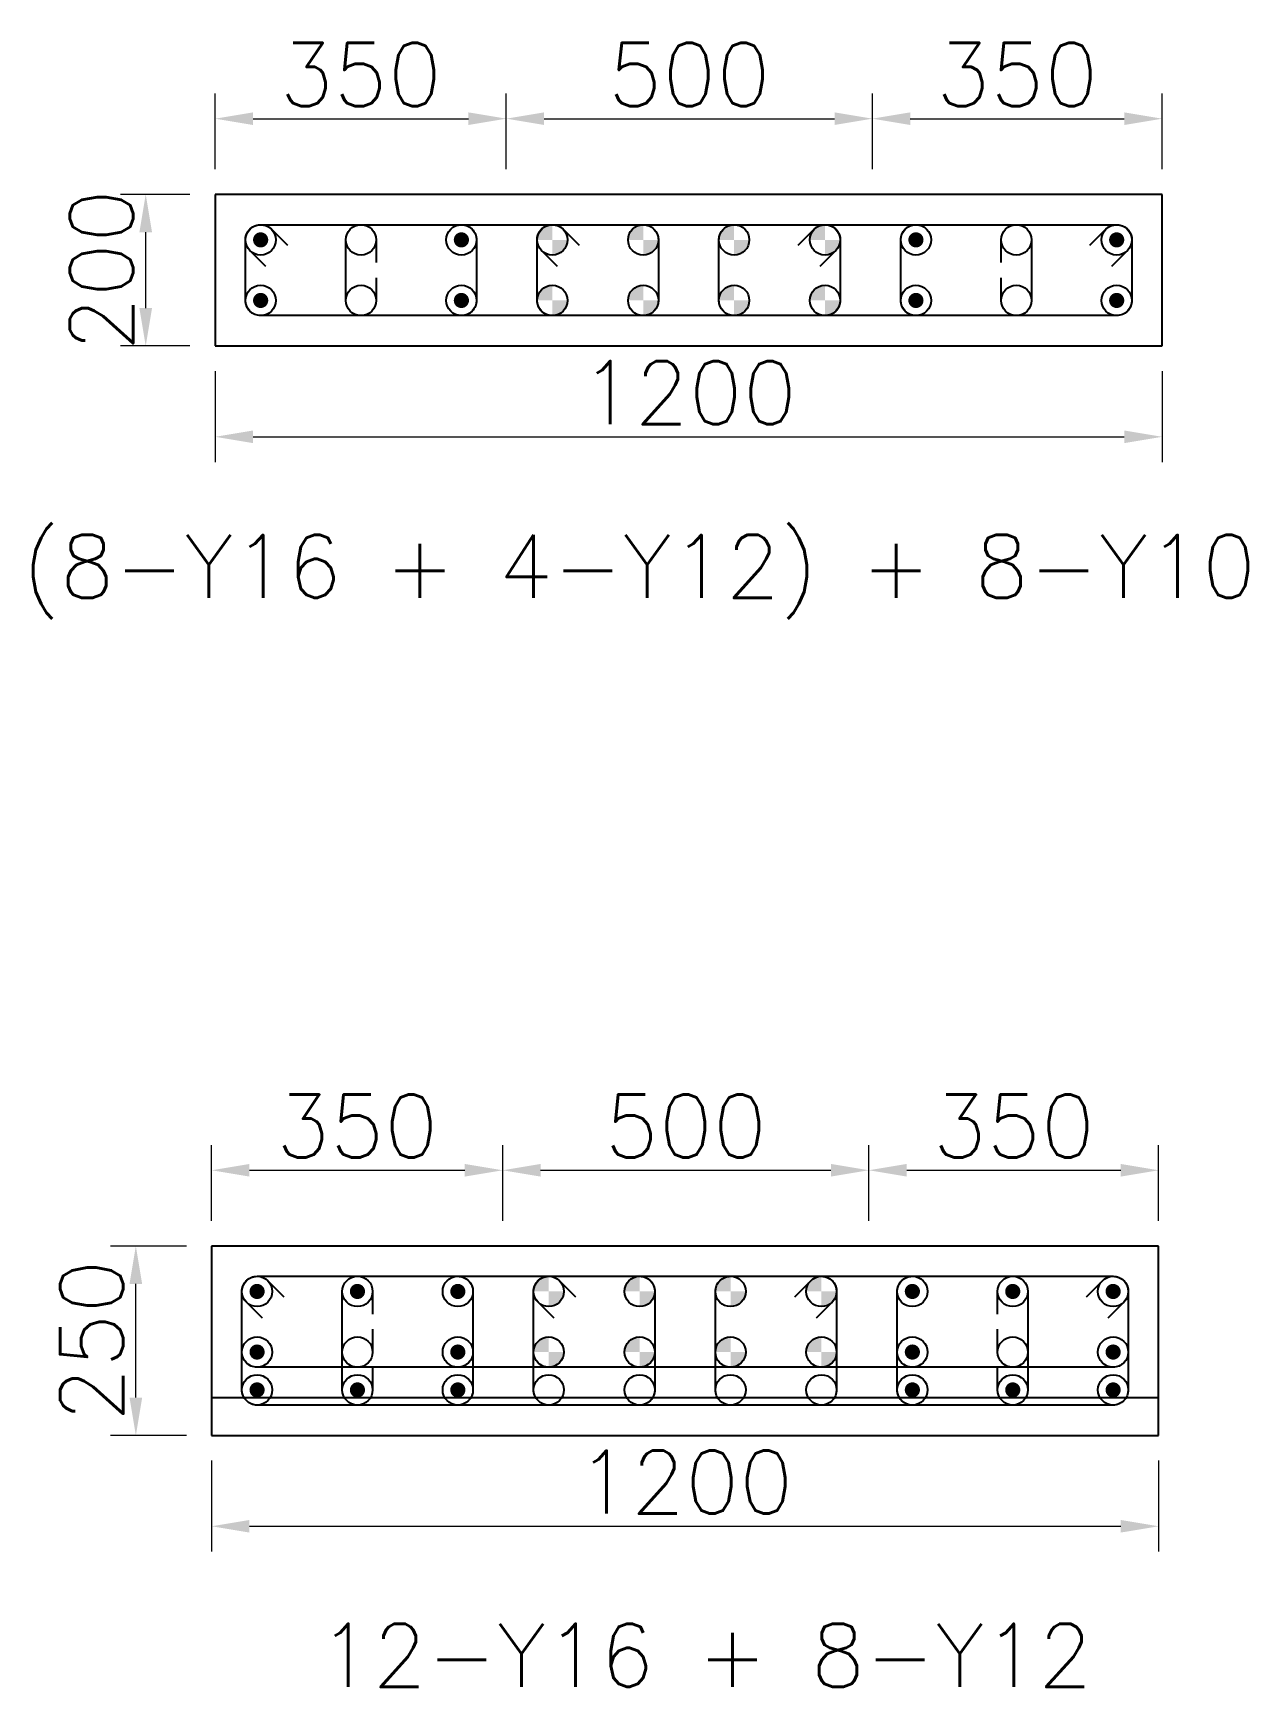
# Model space of a CAD drawing. Header units: millimetres. Extents: x -28707963 to -28231469, y 696001 to 896471.
# Drawn here: x -28259016 to -28254205, y 778488 to 785039 of the extents above; entities that cross this region are included whole.
import ezdxf
from ezdxf.enums import TextEntityAlignment as Align

# ---------------------------------------------------------------- set-up
doc = ezdxf.new("R2010")
doc.units = ezdxf.units.MM
doc.header["$MEASUREMENT"] = 0
doc.header["$PDMODE"] = 34
doc.header["$PDSIZE"] = -8
doc.layers.get('0').update_dxf_attribs({"lineweight": 5})
for name, color, linetype in [('09 COL TEXT-SCH', 2, 'Continuous'), ('14 REINF', 6, 'Continuous'), ('23 STIRRUPS', 5, 'Continuous')]:
    doc.layers.add(name, color=color, linetype=linetype)
doc.layers.add('19 COLUMN', color=1, linetype='Continuous', lineweight=25)
doc.styles.add('ROMANS', font='simplex.shx')
doc.dimstyles.new('D 50', dxfattribs={"dimscale": 100, "dimtxt": 3, "dimasz": 1.5, "dimexe": 1, "dimexo": 1, "dimgap": 0.5, "dimtad": 1, "dimdec": 0, "dimdsep": 46, "dimtxsty": 'ROMANS', "dimcen": 2.5, "dimclrd": 5, "dimclre": 5, "dimclrt": 4, "dimadec": 0, "dimazin": 0, "dimtfac": 1, "dimtdec": 0, "dimtmove": 0, "dimatfit": 3, "dimfxl": 1, "dimlwd": 0, "dimlwe": 0, "dimarcsym": 0})

# ---------------------------------------------------------------- blocks, each defined once
blk = doc.blocks.new('*D770')
at = {"color": 5, "lineweight": 0, "transparency": 16777216}
for p, q in [((-28258408.8, 780234.4), (-28258708.8, 780234.4)), ((-28258608.8, 779634.4), (-28258608.8, 780084.4)), ((-28258408.8, 779484.4), (-28258708.8, 779484.4))]:
    blk.add_line(p, q, dxfattribs=at)
at = {"color": 5, "transparency": 16777216}
for points in [[(-28258583.8, 780084.4), (-28258633.8, 780084.4), (-28258608.8, 780234.4)], [(-28258633.8, 779634.4), (-28258583.8, 779634.4), (-28258608.8, 779484.4)]]:
    blk.add_solid(points, dxfattribs=at)
at = {"layer": 'Defpoints', "color": 0, "transparency": 16777216}
for p in [(-28258608.8, 780234.4), (-28258308.8, 780234.4), (-28258308.8, 779484.4)]:
    blk.add_point(p, dxfattribs=at)
at = {"color": 4, "transparency": 16777216, "insert": (-28258783.8, 779859.4), "char_height": 250, "attachment_point": 5, "rotation": 90, "style": 'ROMANS'}
blk.add_mtext('250', dxfattribs=at)
blk = doc.blocks.new('*D771')
at = {"color": 5, "lineweight": 0, "transparency": 16777216}
for p, q in [((-28258308.8, 779384.4), (-28258308.8, 779024.4)), ((-28254558.8, 779384.4), (-28254558.8, 779024.4)), ((-28258158.8, 779124.4), (-28254708.8, 779124.4))]:
    blk.add_line(p, q, dxfattribs=at)
at = {"color": 5, "transparency": 16777216}
for points in [[(-28258158.8, 779149.4), (-28258158.8, 779099.4), (-28258308.8, 779124.4)], [(-28254708.8, 779099.4), (-28254708.8, 779149.4), (-28254558.8, 779124.4)]]:
    blk.add_solid(points, dxfattribs=at)
at = {"layer": 'Defpoints', "color": 0, "transparency": 16777216}
for p in [(-28258308.8, 779484.4), (-28254558.8, 779484.4), (-28254558.8, 779124.4)]:
    blk.add_point(p, dxfattribs=at)
at = {"color": 4, "transparency": 16777216, "insert": (-28256433.8, 779299.4), "char_height": 250, "attachment_point": 5, "style": 'ROMANS'}
blk.add_mtext('1200', dxfattribs=at)
blk = doc.blocks.new('*D772')
at = {"color": 5, "lineweight": 0, "transparency": 16777216}
for p, q in [((-28258308.8, 780334.4), (-28258308.8, 780634.4)), ((-28257156.1, 780334.4), (-28257156.1, 780634.4)), ((-28258158.8, 780534.4), (-28257306.1, 780534.4))]:
    blk.add_line(p, q, dxfattribs=at)
at = {"color": 5, "transparency": 16777216}
for points in [[(-28258158.8, 780559.4), (-28258158.8, 780509.4), (-28258308.8, 780534.4)], [(-28257306.1, 780509.4), (-28257306.1, 780559.4), (-28257156.1, 780534.4)]]:
    blk.add_solid(points, dxfattribs=at)
at = {"layer": 'Defpoints', "color": 0, "transparency": 16777216}
for p in [(-28257156.1, 780534.4), (-28258308.8, 780234.4), (-28257156.1, 780234.4)]:
    blk.add_point(p, dxfattribs=at)
at = {"color": 4, "transparency": 16777216, "insert": (-28257732.5, 780709.4), "char_height": 250, "attachment_point": 5, "style": 'ROMANS'}
blk.add_mtext('350', dxfattribs=at)
blk = doc.blocks.new('*D773')
at = {"color": 5, "lineweight": 0, "transparency": 16777216}
for p, q in [((-28257156.1, 780334.4), (-28257156.1, 780634.4)), ((-28255706.1, 780334.4), (-28255706.1, 780634.4)), ((-28257006.1, 780534.4), (-28255856.1, 780534.4))]:
    blk.add_line(p, q, dxfattribs=at)
at = {"color": 5, "transparency": 16777216}
for points in [[(-28257006.1, 780559.4), (-28257006.1, 780509.4), (-28257156.1, 780534.4)], [(-28255856.1, 780509.4), (-28255856.1, 780559.4), (-28255706.1, 780534.4)]]:
    blk.add_solid(points, dxfattribs=at)
at = {"layer": 'Defpoints', "color": 0, "transparency": 16777216}
for p in [(-28255706.1, 780534.4), (-28257156.1, 780234.4), (-28255706.1, 780234.4)]:
    blk.add_point(p, dxfattribs=at)
at = {"color": 4, "transparency": 16777216, "insert": (-28256431.1, 780709.4), "char_height": 250, "attachment_point": 5, "style": 'ROMANS'}
blk.add_mtext('500', dxfattribs=at)
blk = doc.blocks.new('*D774')
at = {"color": 5, "lineweight": 0, "transparency": 16777216}
for p, q in [((-28255706.1, 780334.4), (-28255706.1, 780634.4)), ((-28254558.8, 780334.4), (-28254558.8, 780634.4)), ((-28255556.1, 780534.4), (-28254708.8, 780534.4))]:
    blk.add_line(p, q, dxfattribs=at)
at = {"color": 5, "transparency": 16777216}
for points in [[(-28255556.1, 780559.4), (-28255556.1, 780509.4), (-28255706.1, 780534.4)], [(-28254708.8, 780509.4), (-28254708.8, 780559.4), (-28254558.8, 780534.4)]]:
    blk.add_solid(points, dxfattribs=at)
at = {"layer": 'Defpoints', "color": 0, "transparency": 16777216}
for p in [(-28254558.8, 780534.4), (-28255706.1, 780234.4), (-28254558.8, 780234.4)]:
    blk.add_point(p, dxfattribs=at)
at = {"color": 4, "transparency": 16777216, "insert": (-28255132.4, 780709.4), "char_height": 250, "attachment_point": 5, "style": 'ROMANS'}
blk.add_mtext('350', dxfattribs=at)
blk = doc.blocks.new('*D775')
at = {"color": 5, "lineweight": 0, "transparency": 16777216}
for p, q in [((-28258294.7, 783699.5), (-28258294.7, 783339.5)), ((-28254544.7, 783699.5), (-28254544.7, 783339.5)), ((-28258144.7, 783439.5), (-28254694.7, 783439.5))]:
    blk.add_line(p, q, dxfattribs=at)
at = {"color": 5, "transparency": 16777216}
for points in [[(-28258144.7, 783464.5), (-28258144.7, 783414.5), (-28258294.7, 783439.5)], [(-28254694.7, 783414.5), (-28254694.7, 783464.5), (-28254544.7, 783439.5)]]:
    blk.add_solid(points, dxfattribs=at)
at = {"layer": 'Defpoints', "color": 0, "transparency": 16777216}
for p in [(-28258294.7, 783799.5), (-28254544.7, 783799.5), (-28254544.7, 783439.5)]:
    blk.add_point(p, dxfattribs=at)
at = {"color": 4, "transparency": 16777216, "insert": (-28256419.7, 783614.5), "char_height": 250, "attachment_point": 5, "style": 'ROMANS'}
blk.add_mtext('1200', dxfattribs=at)
blk = doc.blocks.new('*D776')
at = {"color": 5, "lineweight": 0, "transparency": 16777216}
for p, q in [((-28258394.7, 784399.5), (-28258669.7, 784399.5)), ((-28258569.7, 783949.5), (-28258569.7, 784249.5)), ((-28258394.7, 783799.5), (-28258669.7, 783799.5))]:
    blk.add_line(p, q, dxfattribs=at)
at = {"color": 5, "transparency": 16777216}
for points in [[(-28258544.7, 784249.5), (-28258594.7, 784249.5), (-28258569.7, 784399.5)], [(-28258594.7, 783949.5), (-28258544.7, 783949.5), (-28258569.7, 783799.5)]]:
    blk.add_solid(points, dxfattribs=at)
at = {"layer": 'Defpoints', "color": 0, "transparency": 16777216}
for p in [(-28258569.7, 784399.5), (-28258294.7, 784399.5), (-28258294.7, 783799.5)]:
    blk.add_point(p, dxfattribs=at)
at = {"color": 4, "transparency": 16777216, "insert": (-28258744.7, 784099.5), "char_height": 250, "attachment_point": 5, "rotation": 90, "style": 'ROMANS'}
blk.add_mtext('200', dxfattribs=at)
blk = doc.blocks.new('*D777')
at = {"color": 5, "lineweight": 0, "transparency": 16777216}
for p, q in [((-28258294.7, 784499.5), (-28258294.7, 784799.5)), ((-28257142.1, 784499.5), (-28257142.1, 784799.5)), ((-28258144.7, 784699.5), (-28257292.1, 784699.5))]:
    blk.add_line(p, q, dxfattribs=at)
at = {"color": 5, "transparency": 16777216}
for points in [[(-28258144.7, 784724.5), (-28258144.7, 784674.5), (-28258294.7, 784699.5)], [(-28257292.1, 784674.5), (-28257292.1, 784724.5), (-28257142.1, 784699.5)]]:
    blk.add_solid(points, dxfattribs=at)
at = {"layer": 'Defpoints', "color": 0, "transparency": 16777216}
for p in [(-28257142.1, 784699.5), (-28258294.7, 784399.5), (-28257142.1, 784399.5)]:
    blk.add_point(p, dxfattribs=at)
at = {"color": 4, "transparency": 16777216, "insert": (-28257718.4, 784874.5), "char_height": 250, "attachment_point": 5, "style": 'ROMANS'}
blk.add_mtext('350', dxfattribs=at)
blk = doc.blocks.new('*D778')
at = {"color": 5, "lineweight": 0, "transparency": 16777216}
for p, q in [((-28257142.1, 784499.5), (-28257142.1, 784799.5)), ((-28255692, 784499.5), (-28255692, 784799.5)), ((-28256992.1, 784699.5), (-28255842, 784699.5))]:
    blk.add_line(p, q, dxfattribs=at)
at = {"color": 5, "transparency": 16777216}
for points in [[(-28256992.1, 784724.5), (-28256992.1, 784674.5), (-28257142.1, 784699.5)], [(-28255842, 784674.5), (-28255842, 784724.5), (-28255692, 784699.5)]]:
    blk.add_solid(points, dxfattribs=at)
at = {"layer": 'Defpoints', "color": 0, "transparency": 16777216}
for p in [(-28255692, 784699.5), (-28257142.1, 784399.5), (-28255692, 784399.5)]:
    blk.add_point(p, dxfattribs=at)
at = {"color": 4, "transparency": 16777216, "insert": (-28256417, 784874.5), "char_height": 250, "attachment_point": 5, "style": 'ROMANS'}
blk.add_mtext('500', dxfattribs=at)
blk = doc.blocks.new('*D779')
at = {"color": 5, "lineweight": 0, "transparency": 16777216}
for p, q in [((-28255692, 784499.5), (-28255692, 784799.5)), ((-28254544.7, 784499.5), (-28254544.7, 784799.5)), ((-28255542, 784699.5), (-28254694.7, 784699.5))]:
    blk.add_line(p, q, dxfattribs=at)
at = {"color": 5, "transparency": 16777216}
for points in [[(-28255542, 784724.5), (-28255542, 784674.5), (-28255692, 784699.5)], [(-28254694.7, 784674.5), (-28254694.7, 784724.5), (-28254544.7, 784699.5)]]:
    blk.add_solid(points, dxfattribs=at)
at = {"layer": 'Defpoints', "color": 0, "transparency": 16777216}
for p in [(-28254544.7, 784699.5), (-28255692, 784399.5), (-28254544.7, 784399.5)]:
    blk.add_point(p, dxfattribs=at)
at = {"color": 4, "transparency": 16777216, "insert": (-28255118.4, 784874.5), "char_height": 250, "attachment_point": 5, "style": 'ROMANS'}
blk.add_mtext('350', dxfattribs=at)

msp = doc.modelspace()

# ---------------------------------------------------------------- hatches: boundary and pattern name
at = {"layer": '14 REINF'}
h = msp.add_hatch(color=0, dxfattribs=at)
edge = h.paths.add_edge_path(flags=0)
edge.add_line((-28257019.7, 784219.5), (-28256959.7, 784219.5))
edge.add_line((-28256959.7, 784219.5), (-28256959.7, 784279.5))
edge.add_arc((-28256959.7, 784219.5), 60, 90, 180)
edge = h.paths.add_edge_path(flags=0)
edge.add_line((-28256899.7, 784219.5), (-28256959.7, 784219.5))
edge.add_line((-28256959.7, 784219.5), (-28256959.7, 784159.5))
edge.add_arc((-28256959.7, 784219.5), 60, 270, 360)
h = msp.add_hatch(color=0, dxfattribs=at)
edge = h.paths.add_edge_path(flags=0)
edge.add_line((-28256659.7, 784219.5), (-28256599.7, 784219.5))
edge.add_line((-28256599.7, 784219.5), (-28256599.7, 784279.5))
edge.add_arc((-28256599.7, 784219.5), 60, 90, 180)
edge = h.paths.add_edge_path(flags=0)
edge.add_line((-28256539.7, 784219.5), (-28256599.7, 784219.5))
edge.add_line((-28256599.7, 784219.5), (-28256599.7, 784159.5))
edge.add_arc((-28256599.7, 784219.5), 60, 270, 360)
h = msp.add_hatch(color=0, dxfattribs=at)
edge = h.paths.add_edge_path(flags=0)
edge.add_line((-28256299.7, 784219.5), (-28256239.7, 784219.5))
edge.add_line((-28256239.7, 784219.5), (-28256239.7, 784279.5))
edge.add_arc((-28256239.7, 784219.5), 60, 90, 180)
edge = h.paths.add_edge_path(flags=0)
edge.add_line((-28256179.7, 784219.5), (-28256239.7, 784219.5))
edge.add_line((-28256239.7, 784219.5), (-28256239.7, 784159.5))
edge.add_arc((-28256239.7, 784219.5), 60, 270, 360)
h = msp.add_hatch(color=0, dxfattribs=at)
edge = h.paths.add_edge_path(flags=0)
edge.add_line((-28255939.7, 784219.5), (-28255879.7, 784219.5))
edge.add_line((-28255879.7, 784219.5), (-28255879.7, 784279.5))
edge.add_arc((-28255879.7, 784219.5), 60, 90, 180)
edge = h.paths.add_edge_path(flags=0)
edge.add_line((-28255819.7, 784219.5), (-28255879.7, 784219.5))
edge.add_line((-28255879.7, 784219.5), (-28255879.7, 784159.5))
edge.add_arc((-28255879.7, 784219.5), 60, 270, 360)
h = msp.add_hatch(color=0, dxfattribs=at)
edge = h.paths.add_edge_path(flags=0)
edge.add_line((-28257019.7, 783979.5), (-28256959.7, 783979.5))
edge.add_line((-28256959.7, 783979.5), (-28256959.7, 784039.5))
edge.add_arc((-28256959.7, 783979.5), 60, 90, 180)
edge = h.paths.add_edge_path(flags=0)
edge.add_line((-28256899.7, 783979.5), (-28256959.7, 783979.5))
edge.add_line((-28256959.7, 783979.5), (-28256959.7, 783919.5))
edge.add_arc((-28256959.7, 783979.5), 60, 270, 360)
h = msp.add_hatch(color=0, dxfattribs=at)
edge = h.paths.add_edge_path(flags=0)
edge.add_line((-28256659.7, 783979.5), (-28256599.7, 783979.5))
edge.add_line((-28256599.7, 783979.5), (-28256599.7, 784039.5))
edge.add_arc((-28256599.7, 783979.5), 60, 90, 180)
edge = h.paths.add_edge_path(flags=0)
edge.add_line((-28256539.7, 783979.5), (-28256599.7, 783979.5))
edge.add_line((-28256599.7, 783979.5), (-28256599.7, 783919.5))
edge.add_arc((-28256599.7, 783979.5), 60, 270, 360)
h = msp.add_hatch(color=0, dxfattribs=at)
edge = h.paths.add_edge_path(flags=0)
edge.add_line((-28256299.7, 783979.5), (-28256239.7, 783979.5))
edge.add_line((-28256239.7, 783979.5), (-28256239.7, 784039.5))
edge.add_arc((-28256239.7, 783979.5), 60, 90, 180)
edge = h.paths.add_edge_path(flags=0)
edge.add_line((-28256179.7, 783979.5), (-28256239.7, 783979.5))
edge.add_line((-28256239.7, 783979.5), (-28256239.7, 783919.5))
edge.add_arc((-28256239.7, 783979.5), 60, 270, 360)
h = msp.add_hatch(color=0, dxfattribs=at)
edge = h.paths.add_edge_path(flags=0)
edge.add_line((-28255939.7, 783979.5), (-28255879.7, 783979.5))
edge.add_line((-28255879.7, 783979.5), (-28255879.7, 784039.5))
edge.add_arc((-28255879.7, 783979.5), 60, 90, 180)
edge = h.paths.add_edge_path(flags=0)
edge.add_line((-28255819.7, 783979.5), (-28255879.7, 783979.5))
edge.add_line((-28255879.7, 783979.5), (-28255879.7, 783919.5))
edge.add_arc((-28255879.7, 783979.5), 60, 270, 360)
h = msp.add_hatch(color=0, dxfattribs=at)
edge = h.paths.add_edge_path(flags=0)
edge.add_line((-28257033.8, 780054.4), (-28256973.8, 780054.4))
edge.add_line((-28256973.8, 780054.4), (-28256973.8, 780114.4))
edge.add_arc((-28256973.8, 780054.4), 60, 90, 180)
edge = h.paths.add_edge_path(flags=0)
edge.add_line((-28256913.8, 780054.4), (-28256973.8, 780054.4))
edge.add_line((-28256973.8, 780054.4), (-28256973.8, 779994.4))
edge.add_arc((-28256973.8, 780054.4), 60, 270, 360)
h = msp.add_hatch(color=0, dxfattribs=at)
edge = h.paths.add_edge_path(flags=0)
edge.add_line((-28256673.8, 780054.4), (-28256613.8, 780054.4))
edge.add_line((-28256613.8, 780054.4), (-28256613.8, 780114.4))
edge.add_arc((-28256613.8, 780054.4), 60, 90, 180)
edge = h.paths.add_edge_path(flags=0)
edge.add_line((-28256553.8, 780054.4), (-28256613.8, 780054.4))
edge.add_line((-28256613.8, 780054.4), (-28256613.8, 779994.4))
edge.add_arc((-28256613.8, 780054.4), 60, 270, 360)
h = msp.add_hatch(color=0, dxfattribs=at)
edge = h.paths.add_edge_path(flags=0)
edge.add_line((-28256313.8, 780054.4), (-28256253.8, 780054.4))
edge.add_line((-28256253.8, 780054.4), (-28256253.8, 780114.4))
edge.add_arc((-28256253.8, 780054.4), 60, 90, 180)
edge = h.paths.add_edge_path(flags=0)
edge.add_line((-28256193.8, 780054.4), (-28256253.8, 780054.4))
edge.add_line((-28256253.8, 780054.4), (-28256253.8, 779994.4))
edge.add_arc((-28256253.8, 780054.4), 60, 270, 360)
h = msp.add_hatch(color=0, dxfattribs=at)
edge = h.paths.add_edge_path(flags=0)
edge.add_line((-28255953.8, 780054.4), (-28255893.8, 780054.4))
edge.add_line((-28255893.8, 780054.4), (-28255893.8, 780114.4))
edge.add_arc((-28255893.8, 780054.4), 60, 90, 180)
edge = h.paths.add_edge_path(flags=0)
edge.add_line((-28255833.8, 780054.4), (-28255893.8, 780054.4))
edge.add_line((-28255893.8, 780054.4), (-28255893.8, 779994.4))
edge.add_arc((-28255893.8, 780054.4), 60, 270, 360)
h = msp.add_hatch(color=0, dxfattribs=at)
edge = h.paths.add_edge_path(flags=0)
edge.add_line((-28257033.8, 779814.4), (-28256973.8, 779814.4))
edge.add_line((-28256973.8, 779814.4), (-28256973.8, 779874.4))
edge.add_arc((-28256973.8, 779814.4), 60, 90, 180)
edge = h.paths.add_edge_path(flags=0)
edge.add_line((-28256913.8, 779814.4), (-28256973.8, 779814.4))
edge.add_line((-28256973.8, 779814.4), (-28256973.8, 779754.4))
edge.add_arc((-28256973.8, 779814.4), 60, 270, 360)
h = msp.add_hatch(color=0, dxfattribs=at)
edge = h.paths.add_edge_path(flags=0)
edge.add_line((-28256673.8, 779814.4), (-28256613.8, 779814.4))
edge.add_line((-28256613.8, 779814.4), (-28256613.8, 779874.4))
edge.add_arc((-28256613.8, 779814.4), 60, 90, 180)
edge = h.paths.add_edge_path(flags=0)
edge.add_line((-28256553.8, 779814.4), (-28256613.8, 779814.4))
edge.add_line((-28256613.8, 779814.4), (-28256613.8, 779754.4))
edge.add_arc((-28256613.8, 779814.4), 60, 270, 360)
h = msp.add_hatch(color=0, dxfattribs=at)
edge = h.paths.add_edge_path(flags=0)
edge.add_line((-28256313.8, 779814.4), (-28256253.8, 779814.4))
edge.add_line((-28256253.8, 779814.4), (-28256253.8, 779874.4))
edge.add_arc((-28256253.8, 779814.4), 60, 90, 180)
edge = h.paths.add_edge_path(flags=0)
edge.add_line((-28256193.8, 779814.4), (-28256253.8, 779814.4))
edge.add_line((-28256253.8, 779814.4), (-28256253.8, 779754.4))
edge.add_arc((-28256253.8, 779814.4), 60, 270, 360)
h = msp.add_hatch(color=0, dxfattribs=at)
edge = h.paths.add_edge_path(flags=0)
edge.add_line((-28255953.8, 779814.4), (-28255893.8, 779814.4))
edge.add_line((-28255893.8, 779814.4), (-28255893.8, 779874.4))
edge.add_arc((-28255893.8, 779814.4), 60, 90, 180)
edge = h.paths.add_edge_path(flags=0)
edge.add_line((-28255833.8, 779814.4), (-28255893.8, 779814.4))
edge.add_line((-28255893.8, 779814.4), (-28255893.8, 779754.4))
edge.add_arc((-28255893.8, 779814.4), 60, 270, 360)

# ---------------------------------------------------------------- linework, layer by layer
at = {"layer": '14 REINF', "color": 0, "const_width": 30}
for points in [[(-28258129.7, 784219.5, 1), (-28258099.7, 784219.5, 1)], [(-28257334.7, 784219.5, 1), (-28257304.7, 784219.5, 1)], [(-28255534.7, 784219.5, 1), (-28255504.7, 784219.5, 1)], [(-28254739.7, 784219.5, 1), (-28254709.7, 784219.5, 1)], [(-28258129.7, 783979.5, 1), (-28258099.7, 783979.5, 1)], [(-28257334.7, 783979.5, 1), (-28257304.7, 783979.5, 1)], [(-28255534.7, 783979.5, 1), (-28255504.7, 783979.5, 1)], [(-28254739.7, 783979.5, 1), (-28254709.7, 783979.5, 1)], [(-28258143.8, 780054.4, 1), (-28258113.8, 780054.4, 1)], [(-28257348.8, 780054.4, 1), (-28257318.8, 780054.4, 1)], [(-28255548.8, 780054.4, 1), (-28255518.8, 780054.4, 1)], [(-28254753.8, 780054.4, 1), (-28254723.8, 780054.4, 1)], [(-28258143.8, 779814.4, 1), (-28258113.8, 779814.4, 1)], [(-28257348.8, 779814.4, 1), (-28257318.8, 779814.4, 1)], [(-28255548.8, 779814.4, 1), (-28255518.8, 779814.4, 1)], [(-28254753.8, 779814.4, 1), (-28254723.8, 779814.4, 1)]]:
    msp.add_lwpolyline(points, format="xyb", close=True, dxfattribs=at)
at = {"layer": '14 REINF', "color": 6, "const_width": 30}
for points in [[(-28258143.8, 780054.4, 1), (-28258113.8, 780054.4, 1)], [(-28257746.3, 780054.4, 1), (-28257716.3, 780054.4, 1)], [(-28257348.8, 780054.4, 1), (-28257318.8, 780054.4, 1)], [(-28255548.8, 780054.4, 1), (-28255518.8, 780054.4, 1)], [(-28255151.3, 780054.4, 1), (-28255121.3, 780054.4, 1)], [(-28254753.8, 780054.4, 1), (-28254723.8, 780054.4, 1)], [(-28258143.8, 779664.4, 1), (-28258113.8, 779664.4, 1)], [(-28257746.3, 779664.4, 1), (-28257716.3, 779664.4, 1)], [(-28257348.8, 779664.4, 1), (-28257318.8, 779664.4, 1)], [(-28255548.8, 779664.4, 1), (-28255518.8, 779664.4, 1)], [(-28255151.3, 779664.4, 1), (-28255121.3, 779664.4, 1)], [(-28254753.8, 779664.4, 1), (-28254723.8, 779664.4, 1)]]:
    msp.add_lwpolyline(points, format="xyb", close=True, dxfattribs=at)
at = {"layer": '14 REINF', "color": 0}
for centre in [(-28258114.7, 784219.5), (-28257717.2, 784219.5), (-28257319.7, 784219.5), (-28256959.7, 784219.5), (-28256599.7, 784219.5), (-28256239.7, 784219.5), (-28255879.7, 784219.5), (-28255519.7, 784219.5), (-28255122.2, 784219.5), (-28254724.7, 784219.5), (-28258114.7, 783979.5), (-28257717.2, 783979.5), (-28257319.7, 783979.5), (-28256959.7, 783979.5), (-28256599.7, 783979.5), (-28256239.7, 783979.5), (-28255879.7, 783979.5), (-28255519.7, 783979.5), (-28255122.2, 783979.5), (-28254724.7, 783979.5), (-28258128.8, 780054.4), (-28257731.3, 780054.4), (-28257333.8, 780054.4), (-28256973.8, 780054.4), (-28256613.8, 780054.4), (-28256253.8, 780054.4), (-28255893.8, 780054.4), (-28255533.8, 780054.4), (-28255136.3, 780054.4), (-28254738.8, 780054.4), (-28258128.8, 779814.4), (-28257731.3, 779814.4), (-28257333.8, 779814.4), (-28256973.8, 779814.4), (-28256613.8, 779814.4), (-28256253.8, 779814.4), (-28255893.8, 779814.4), (-28255533.8, 779814.4), (-28255136.3, 779814.4), (-28254738.8, 779814.4)]:
    msp.add_circle(centre, 60, dxfattribs=at)
at = {"layer": '14 REINF', "color": 6}
for centre in [(-28258128.8, 780054.4), (-28257731.3, 780054.4), (-28257333.8, 780054.4), (-28256973.8, 780054.4), (-28256613.8, 780054.4), (-28256253.8, 780054.4), (-28255893.8, 780054.4), (-28255533.8, 780054.4), (-28255136.3, 780054.4), (-28254738.8, 780054.4), (-28258128.8, 779664.4), (-28257731.3, 779664.4), (-28257333.8, 779664.4), (-28256973.8, 779664.4), (-28256613.8, 779664.4), (-28256253.8, 779664.4), (-28255893.8, 779664.4), (-28255533.8, 779664.4), (-28255136.3, 779664.4), (-28254738.8, 779664.4)]:
    msp.add_circle(centre, 60, dxfattribs=at)
at = {"layer": '19 COLUMN', "color": 0}
for points in [[(-28254544.7, 784399.5), (-28258294.7, 784399.5)], [(-28258294.7, 784399.5), (-28258294.7, 783799.5)], [(-28254544.7, 783799.5), (-28254544.7, 784399.5)], [(-28258294.7, 783799.5), (-28254544.7, 783799.5)], [(-28254558.8, 780234.4), (-28258308.8, 780234.4)], [(-28254558.8, 779634.4), (-28254558.8, 780234.4)], [(-28258308.8, 779634.4), (-28254558.8, 779634.4)]]:
    msp.add_lwpolyline(points, dxfattribs=at)
at = {"layer": '19 COLUMN', "color": 4}
for points in [[(-28254558.8, 780234.4), (-28258308.8, 780234.4)], [(-28258308.8, 780234.4), (-28258308.8, 779484.4)], [(-28254558.8, 779484.4), (-28254558.8, 780234.4)], [(-28258308.8, 779484.4), (-28254558.8, 779484.4)]]:
    msp.add_lwpolyline(points, dxfattribs=at)
at = {"layer": '23 STIRRUPS', "color": 0}
for points in [[(-28258093.5, 784113.4), (-28258157.2, 784177.1, -0.668178), (-28258114.7, 784279.5), (-28254724.7, 784279.5, -0.414214), (-28254664.7, 784219.5), (-28254664.7, 783979.5, -0.414214), (-28254724.7, 783919.5), (-28258114.7, 783919.5, -0.414214), (-28258174.7, 783979.5), (-28258174.7, 784219.5, -0.668179), (-28258072.3, 784261.9), (-28258008.7, 784198.3)], [(-28258093.5, 784113.4), (-28258157.2, 784177.1, -0.668178), (-28258114.7, 784279.5), (-28257319.7, 784279.5, -0.414214), (-28257259.7, 784219.5), (-28257259.7, 783979.5, -0.414214), (-28257319.7, 783919.5), (-28258114.7, 783919.5, -0.414214), (-28258174.7, 783979.5), (-28258174.7, 784219.5, -0.668179), (-28258072.3, 784261.9), (-28258008.7, 784198.3)], [(-28257657.2, 784069.5), (-28257657.2, 783979.5, -1), (-28257777.2, 783979.5), (-28257777.2, 784219.5, -1), (-28257657.2, 784219.5), (-28257657.2, 784129.5)], [(-28256938.5, 784113.4), (-28257002.2, 784177.1, -0.668178), (-28256959.7, 784279.5), (-28256599.7, 784279.5, -0.414214), (-28256539.7, 784219.5), (-28256539.7, 783979.5, -0.414214), (-28256599.7, 783919.5), (-28256959.7, 783919.5, -0.414214), (-28257019.7, 783979.5), (-28257019.7, 784219.5, -0.668179), (-28256917.3, 784261.9), (-28256853.7, 784198.3)], [(-28255985.8, 784198.3), (-28255922.2, 784261.9, -0.668179), (-28255819.7, 784219.5), (-28255819.7, 783979.5, -0.414214), (-28255879.7, 783919.5), (-28256239.7, 783919.5, -0.414214), (-28256299.7, 783979.5), (-28256299.7, 784219.5, -0.414214), (-28256239.7, 784279.5), (-28255879.7, 784279.5, -0.668178), (-28255837.3, 784177.1), (-28255900.9, 784113.4)], [(-28254830.8, 784198.3), (-28254767.2, 784261.9, -0.668179), (-28254664.7, 784219.5), (-28254664.7, 783979.5, -0.414214), (-28254724.7, 783919.5), (-28255519.7, 783919.5, -0.414214), (-28255579.7, 783979.5), (-28255579.7, 784219.5, -0.414214), (-28255519.7, 784279.5), (-28254724.7, 784279.5, -0.668178), (-28254682.3, 784177.1), (-28254745.9, 784113.4)], [(-28255182.2, 784129.5), (-28255182.2, 784219.5, -1), (-28255062.2, 784219.5), (-28255062.2, 783979.5, -1), (-28255182.2, 783979.5), (-28255182.2, 784069.5)], [(-28258107.6, 779948.4), (-28258171.2, 780012, -0.668178), (-28258128.8, 780114.4), (-28254738.8, 780114.4, -0.414214), (-28254678.8, 780054.4), (-28254678.8, 779814.4, -0.414214), (-28254738.8, 779754.4), (-28258128.8, 779754.4, -0.414214), (-28258188.8, 779814.4), (-28258188.8, 780054.4, -0.668179), (-28258086.4, 780096.9), (-28258022.7, 780033.2)], [(-28258107.6, 779948.4), (-28258171.2, 780012, -0.668178), (-28258128.8, 780114.4), (-28257333.8, 780114.4, -0.414214), (-28257273.8, 780054.4), (-28257273.8, 779814.4, -0.414214), (-28257333.8, 779754.4), (-28258128.8, 779754.4, -0.414214), (-28258188.8, 779814.4), (-28258188.8, 780054.4, -0.668179), (-28258086.4, 780096.9), (-28258022.7, 780033.2)], [(-28257671.3, 779904.4), (-28257671.3, 779814.4, -1), (-28257791.3, 779814.4), (-28257791.3, 780054.4, -1), (-28257671.3, 780054.4), (-28257671.3, 779964.4)], [(-28256952.6, 779948.4), (-28257016.2, 780012, -0.668178), (-28256973.8, 780114.4), (-28256613.8, 780114.4, -0.414214), (-28256553.8, 780054.4), (-28256553.8, 779814.4, -0.414214), (-28256613.8, 779754.4), (-28256973.8, 779754.4, -0.414214), (-28257033.8, 779814.4), (-28257033.8, 780054.4, -0.668179), (-28256931.4, 780096.9), (-28256867.7, 780033.2)], [(-28255999.9, 780033.2), (-28255936.2, 780096.9, -0.668179), (-28255833.8, 780054.4), (-28255833.8, 779814.4, -0.414214), (-28255893.8, 779754.4), (-28256253.8, 779754.4, -0.414214), (-28256313.8, 779814.4), (-28256313.8, 780054.4, -0.414214), (-28256253.8, 780114.4), (-28255893.8, 780114.4, -0.668178), (-28255851.4, 780012), (-28255915, 779948.4)], [(-28254844.9, 780033.2), (-28254781.2, 780096.9, -0.668179), (-28254678.8, 780054.4), (-28254678.8, 779814.4, -0.414214), (-28254738.8, 779754.4), (-28255533.8, 779754.4, -0.414214), (-28255593.8, 779814.4), (-28255593.8, 780054.4, -0.414214), (-28255533.8, 780114.4), (-28254738.8, 780114.4, -0.668178), (-28254696.4, 780012), (-28254760, 779948.4)], [(-28255196.3, 779964.4), (-28255196.3, 780054.4, -1), (-28255076.3, 780054.4), (-28255076.3, 779814.4, -1), (-28255196.3, 779814.4), (-28255196.3, 779904.4)]]:
    msp.add_lwpolyline(points, format="xyb", dxfattribs=at)
at = {"layer": '23 STIRRUPS', "color": 5}
for points in [[(-28258107.6, 779948.4), (-28258171.2, 780012, -0.668178), (-28258128.8, 780114.4), (-28254738.8, 780114.4, -0.414214), (-28254678.8, 780054.4), (-28254678.8, 779664.4, -0.414214), (-28254738.8, 779604.4), (-28258128.8, 779604.4, -0.414214), (-28258188.8, 779664.4), (-28258188.8, 780054.4, -0.668179), (-28258086.4, 780096.9), (-28258022.7, 780033.2)], [(-28258107.6, 779948.4), (-28258171.2, 780012, -0.668178), (-28258128.8, 780114.4), (-28257333.8, 780114.4, -0.414214), (-28257273.8, 780054.4), (-28257273.8, 779664.4, -0.414214), (-28257333.8, 779604.4), (-28258128.8, 779604.4, -0.414214), (-28258188.8, 779664.4), (-28258188.8, 780054.4, -0.668179), (-28258086.4, 780096.9), (-28258022.7, 780033.2)], [(-28257671.3, 779754.4), (-28257671.3, 779664.4, -1), (-28257791.3, 779664.4), (-28257791.3, 780054.4, -1), (-28257671.3, 780054.4), (-28257671.3, 779964.4)], [(-28256952.6, 779948.4), (-28257016.2, 780012, -0.668178), (-28256973.8, 780114.4), (-28256613.8, 780114.4, -0.414214), (-28256553.8, 780054.4), (-28256553.8, 779664.4, -0.414214), (-28256613.8, 779604.4), (-28256973.8, 779604.4, -0.414214), (-28257033.8, 779664.4), (-28257033.8, 780054.4, -0.668179), (-28256931.4, 780096.9), (-28256867.7, 780033.2)], [(-28255999.9, 780033.2), (-28255936.2, 780096.9, -0.668179), (-28255833.8, 780054.4), (-28255833.8, 779664.4, -0.414214), (-28255893.8, 779604.4), (-28256253.8, 779604.4, -0.414214), (-28256313.8, 779664.4), (-28256313.8, 780054.4, -0.414214), (-28256253.8, 780114.4), (-28255893.8, 780114.4, -0.668178), (-28255851.4, 780012), (-28255915, 779948.4)], [(-28254844.9, 780033.2), (-28254781.2, 780096.9, -0.668179), (-28254678.8, 780054.4), (-28254678.8, 779664.4, -0.414214), (-28254738.8, 779604.4), (-28255533.8, 779604.4, -0.414214), (-28255593.8, 779664.4), (-28255593.8, 780054.4, -0.414214), (-28255533.8, 780114.4), (-28254738.8, 780114.4, -0.668178), (-28254696.4, 780012), (-28254760, 779948.4)], [(-28255196.3, 779964.4), (-28255196.3, 780054.4, -1), (-28255076.3, 780054.4), (-28255076.3, 779664.4, -1), (-28255196.3, 779664.4), (-28255196.3, 779754.4)]]:
    msp.add_lwpolyline(points, format="xyb", dxfattribs=at)

# ---------------------------------------------------------------- texts
at = {"layer": '09 COL TEXT-SCH', "color": 3, "linetype": 'Continuous', "style": 'ROMANS'}
for s, p in [('(8-Y16 + 4-Y12) + 8-Y10', (-28256615.8, 782926.2)), ('12-Y16 + 8-Y12', (-28256353.5, 778613.1))]:
    msp.add_text(s, height=250, dxfattribs=at).set_placement(p, align=Align.MIDDLE_CENTER)

# ---------------------------------------------------------------- dimensions: what is measured, and where the dimension line sits
at = {"color": 0}
for p1, p2, distance, text, picture, middle in [((-28258294.7, 784399.5), (-28257142.1, 784399.5), 300, '350', '*D777', (-28257718.4, 784874.5)), ((-28257142.1, 784399.5), (-28255692, 784399.5), 300, '500', '*D778', (-28256417, 784874.5)), ((-28255692, 784399.5), (-28254544.7, 784399.5), 300, '350', '*D779', (-28255118.4, 784874.5)), ((-28258294.7, 783799.5), (-28254544.7, 783799.5), -360, '1200', '*D775', (-28256419.7, 783614.5))]:
    dim = msp.add_aligned_dim(p1=p1, p2=p2, distance=distance, text=text, dimstyle='D 50', override={"dimtxt": 2.5, "dimtxsty": 'ROMANS'}, dxfattribs=at)
    dim.commit()
    dim.dimension.update_dxf_attribs({"geometry": picture, "text_midpoint": middle})
dim = msp.add_linear_dim(base=(-28258569.7, 784399.5), p1=(-28258294.7, 783799.5), p2=(-28258294.7, 784399.5), angle=90, text='200', dimstyle='D 50', override={"dimtxt": 2.5, "dimtxsty": 'ROMANS'}, dxfattribs=at)
dim.commit()
dim.dimension.update_dxf_attribs({"geometry": '*D776', "text_midpoint": (-28258569.7, 784099.5), "dimtype": 161})
for p1, p2, distance, text, override, picture, middle in [((-28258308.8, 780234.4), (-28257156.1, 780234.4), 300, '350', {"dimtxt": 2.5, "dimtxsty": 'ROMANS'}, '*D772', (-28257732.5, 780709.4)), ((-28257156.1, 780234.4), (-28255706.1, 780234.4), 300, '500', {"dimtxt": 2.5, "dimtxsty": 'ROMANS'}, '*D773', (-28256431.1, 780709.4)), ((-28255706.1, 780234.4), (-28254558.8, 780234.4), 300, '350', {"dimtxt": 2.5, "dimtxsty": 'ROMANS'}, '*D774', (-28255132.4, 780709.4)), ((-28258308.8, 779484.4), (-28258308.8, 780234.4), 300, '250', {"dimtxt": 2.5}, '*D770', (-28258783.8, 779859.4)), ((-28258308.8, 779484.4), (-28254558.8, 779484.4), -360, '1200', {"dimtxt": 2.5, "dimtxsty": 'ROMANS'}, '*D771', (-28256433.8, 779299.4))]:
    dim = msp.add_aligned_dim(p1=p1, p2=p2, distance=distance, text=text, dimstyle='D 50', override=override)
    dim.commit()
    dim.dimension.update_dxf_attribs({"geometry": picture, "text_midpoint": middle})

doc.saveas('drawing.dxf')
